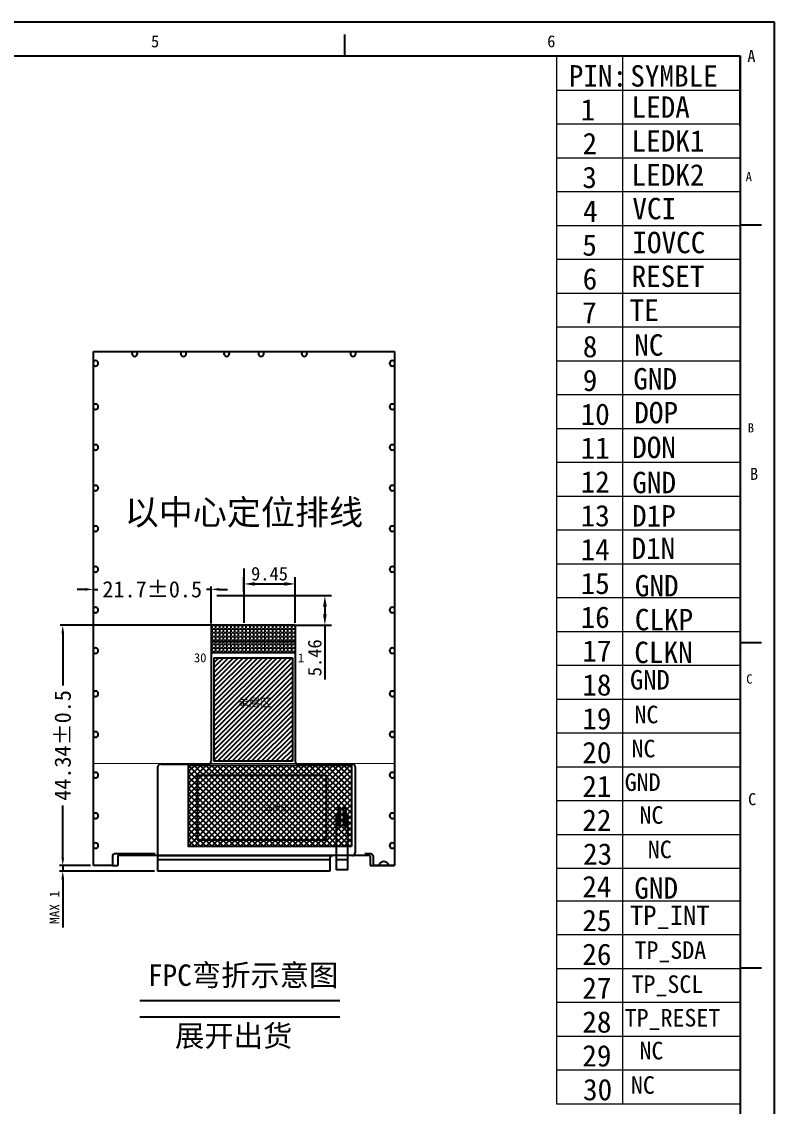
# Model space of a CAD drawing. Header units: millimetres. Extents: x 1248 to 1672, y 459 to 760.
# Drawn here: x 1533.6 to 1672.3, y 559.6 to 759.7 of the extents above; entities that cross this region are included whole.
import ezdxf
from ezdxf.enums import TextEntityAlignment as Align

# ---------------------------------------------------------------- set-up
doc = ezdxf.new("R2010")
doc.units = ezdxf.units.MM
doc.linetypes.add('CENTER', pattern=[50.8, 31.75, -6.35, 6.35, -6.35])
for name, color, linetype in [('', 7, 'Continuous'), ('1', 1, 'Continuous'), ('BL', 7, 'Continuous'), ('dim', 4, 'Continuous'), ('DIM（标注）', 3, 'Continuous'), ('FPC', 7, 'Continuous'), ('标 注', 3, 'Continuous')]:
    doc.layers.add(name, color=color, linetype=linetype)
doc.styles.get("Standard").update_dxf_attribs({"font": 'txt', "bigfont": 'gbcbig.shx'})
doc.styles.add('仿宋', font='', dxfattribs={"height": 2.5})
doc.styles.add('宋', font='', dxfattribs={"height": 2})
doc.styles.add('宋体', font='')
doc.styles.add('黑体', font='simhei.ttf')
doc.styles.get('仿宋').set_extended_font_data('FangSong_GB2312')
doc.styles.get('宋').set_extended_font_data('NSimSun')
doc.styles.get('宋体').set_extended_font_data('SimSun')
doc.dimstyles.new('HJ', dxfattribs={"dimtxt": 3, "dimasz": 2, "dimexe": 1.25, "dimexo": 0.625, "dimtad": 1, "dimtxsty": '黑体', "dimcen": 2.5, "dimclrd": 4, "dimclre": 4, "dimclrt": 4, "dimadec": 0, "dimazin": 0, "dimtfac": 1, "dimtmove": 0, "dimatfit": 3, "dimfxl": 1, "dimarcsym": 0})
doc.dimstyles.new('无公差', dxfattribs={"dimtxt": 1.8, "dimasz": 1.5, "dimexe": 0.625, "dimexo": 0.625, "dimtad": 1, "dimzin": 9, "dimdsep": 46, "dimtxsty": 'Standard', "dimcen": 2.5, "dimclrd": 4, "dimclre": 4, "dimclrt": 4, "dimadec": 0, "dimazin": 2, "dimtp": 0.3, "dimtm": 0.3, "dimtfac": 1, "dimtmove": 0, "dimatfit": 3, "dimfxl": 1, "dimarcsym": 0})

# ---------------------------------------------------------------- blocks, each defined once
blk = doc.blocks.new('*D19')
at = {"layer": 'Defpoints', "color": 0}
for p in [(1571.62, 648.32), (1541.13, 603.98), (1546.77, 603.98)]:
    blk.add_point(p, dxfattribs=at)
at = {"layer": '标 注', "color": 3, "lineweight": -2}
for p, q in [((1571.12, 648.32), (1540.63, 648.32)), ((1541.13, 646.82), (1541.13, 637.23)), ((1541.13, 605.48), (1541.13, 615.07)), ((1546.27, 603.98), (1540.63, 603.98))]:
    blk.add_line(p, q, dxfattribs=at)
at = {"layer": '标 注', "color": 3}
for points in [[(1540.88, 646.82), (1541.38, 646.82), (1541.13, 648.32)], [(1540.88, 605.48), (1541.38, 605.48), (1541.13, 603.98)]]:
    blk.add_solid(points, dxfattribs=at)
at = {"layer": '标 注', "color": 7, "insert": (1541.13, 626.15), "char_height": 3, "attachment_point": 5, "rotation": 90, "style": '宋体'}
blk.add_mtext('44.34%%P0.5', dxfattribs=at)
blk = doc.blocks.new('*D16')
at = {"layer": 'Defpoints', "color": 0}
for p in [(1546.77, 654.94), (1546.77, 648.12), (1568.47, 648.12)]:
    blk.add_point(p, dxfattribs=at)
at = {"layer": '标 注', "color": 3, "lineweight": -2}
for p, q in [((1545.27, 654.94), (1543.77, 654.94)), ((1546.77, 648.62), (1546.77, 655.44)), ((1546.77, 654.94), (1547.58, 654.94)), ((1568.47, 654.94), (1567.65, 654.94)), ((1568.47, 648.62), (1568.47, 655.44)), ((1569.97, 654.94), (1571.47, 654.94))]:
    blk.add_line(p, q, dxfattribs=at)
at = {"layer": '标 注', "color": 3}
for points in [[(1545.27, 655.19), (1545.27, 654.69), (1546.77, 654.94)], [(1569.97, 655.19), (1569.97, 654.69), (1568.47, 654.94)]]:
    blk.add_solid(points, dxfattribs=at)
at = {"layer": '标 注', "color": 7, "insert": (1557.62, 654.94), "char_height": 3, "attachment_point": 5, "style": '宋体'}
blk.add_mtext('21.7%%P0.5', dxfattribs=at)
blk = doc.blocks.new('*D20')
at = {"layer": 'Defpoints', "color": 0}
for p in [(1574.52, 653.78), (1580.82, 648.32), (1589.44, 648.32)]:
    blk.add_point(p, dxfattribs=at)
at = {"layer": 'FPC', "color": 3, "lineweight": -2}
for p, q in [((1575.14, 653.78), (1590.69, 653.78)), ((1589.44, 651.78), (1589.44, 650.32)), ((1581.44, 648.32), (1590.69, 648.32)), ((1589.44, 648.32), (1589.44, 638.31))]:
    blk.add_line(p, q, dxfattribs=at)
at = {"layer": 'FPC', "color": 3}
for points in [[(1589.11, 651.78), (1589.77, 651.78), (1589.44, 653.78)], [(1589.11, 650.32), (1589.77, 650.32), (1589.44, 648.32)]]:
    blk.add_solid(points, dxfattribs=at)
at = {"layer": 'FPC', "color": 7, "insert": (1587.57, 642.32), "char_height": 2.5, "attachment_point": 5, "rotation": 90, "style": '宋体'}
blk.add_mtext('5.46', dxfattribs=at)
blk = doc.blocks.new('*D21')
at = {"layer": 'Defpoints', "color": 0}
for p in [(1583.97, 655.94), (1574.52, 653.78), (1583.97, 648.12)]:
    blk.add_point(p, dxfattribs=at)
at = {"layer": 'FPC', "color": 3, "lineweight": -2}
for p, q in [((1574.52, 654.4), (1574.52, 657.19)), ((1583.97, 648.75), (1583.97, 657.19)), ((1576.52, 655.94), (1581.97, 655.94))]:
    blk.add_line(p, q, dxfattribs=at)
at = {"layer": 'FPC', "color": 3}
for points in [[(1576.52, 656.28), (1576.52, 655.61), (1574.52, 655.94)], [(1581.97, 656.28), (1581.97, 655.61), (1583.97, 655.94)]]:
    blk.add_solid(points, dxfattribs=at)
at = {"layer": 'FPC', "color": 7, "insert": (1579.24, 657.82), "char_height": 2.5, "attachment_point": 5, "style": '宋体'}
blk.add_mtext('9.45', dxfattribs=at)
blk = doc.blocks.new('*D90')
at = {"layer": 'Defpoints', "color": 0}
for p in [(1541.13, 602.98), (1546.77, 603.98), (1558.68, 602.98)]:
    blk.add_point(p, dxfattribs=at)
at = {"layer": 'DIM（标注）', "color": 4, "lineweight": -2}
for p, q in [((1541.13, 605.48), (1541.13, 606.98)), ((1546.14, 603.98), (1540.5, 603.98)), ((1558.06, 602.98), (1540.5, 602.98)), ((1541.13, 603.98), (1541.13, 602.98)), ((1541.13, 601.48), (1541.13, 592.58))]:
    blk.add_line(p, q, dxfattribs=at)
at = {"layer": 'DIM（标注）', "color": 4}
for points in [[(1540.88, 605.48), (1541.38, 605.48), (1541.13, 603.98)], [(1540.88, 601.48), (1541.38, 601.48), (1541.13, 602.98)]]:
    blk.add_solid(points, dxfattribs=at)
at = {"layer": 'DIM（标注）', "color": 4, "insert": (1539.6, 596.28), "char_height": 1.8, "attachment_point": 5, "rotation": 90, "style": '宋体'}
blk.add_mtext('MAX 1', dxfattribs=at)

msp = doc.modelspace()

# ---------------------------------------------------------------- hatches: boundary and pattern name
h = msp.add_hatch()
h.set_pattern_fill('ANSI31', color=0, scale=0.2, style=0)
h.set_pattern_definition([(45, (1.7, 0), (-0.4490128, 0.4490128), [])])
h.paths.add_polyline_path([(1568.965, 642.321), (1568.965, 623.229), (1583.465, 623.229), (1583.465, 642.321)])
h.paths.add_polyline_path([(1573.033, 635.173), (1579.933, 635.173), (1579.933, 632.437), (1573.033, 632.437)], flags=24)
at = {"layer": 'FPC'}
h = msp.add_hatch(dxfattribs=at)
h.set_pattern_fill('ANGLE', color=6, scale=0.1, style=0)
h.set_pattern_definition([(180, (6244.3541, 734.9056), (0, -0.6985), [0.508, -0.1905]), (270, (6244.3541, 734.9056), (0.6985, -4e-17), [0.508, -0.1905])])
h.paths.add_polyline_path([(1568.665, 648.321, 0.4142136), (1568.465, 648.121), (1568.465, 643.321), (1583.965, 643.321), (1583.965, 648.121, 0.4142136), (1583.765, 648.321)])
at = {"layer": '标 注'}
h = msp.add_hatch(dxfattribs=at)
h.set_pattern_fill('ANSI37', color=2, scale=6, angle=180)
h.set_pattern_definition([(45, (-1013.58196, -363.45846), (-0.53033009, 0.53033009), []), (135, (-1013.58196, -363.45846), (-0.53033009, -0.53033009), [])])
h.paths.add_polyline_path([(1594.322, 607.531), (1594.322, 622.531), (1564.322, 622.531), (1564.322, 607.531)])

# ---------------------------------------------------------------- linework, layer by layer
at = {"layer": '', "color": 0}
msp.add_line((1665.955, 740.438), (1665.955, 593.258), dxfattribs=at)
at = {"color": 7, "linetype": 'Continuous'}
for p, q in [((1248.077, 759.652), (1672.27, 759.652)), ((1672.27, 759.652), (1672.27, 458.856))]:
    msp.add_line(p, q, dxfattribs=at)
at = {"linetype": 'Continuous'}
for p, q in [((1593.105, 753.338), (1593.105, 757.284)), ((1254.391, 753.338), (1665.955, 753.338)), ((1665.955, 753.338), (1665.955, 465.17)), ((1665.955, 722.166), (1669.902, 722.166)), ((1665.955, 645.125), (1669.902, 645.125)), ((1665.955, 585.14), (1669.902, 585.14))]:
    msp.add_line(p, q, dxfattribs=at)
at = {"color": 0, "linetype": 'ByBlock', "lineweight": 0}
for p, q in [((1632.121, 753.338), (1632.121, 560.058)), ((1632.121, 753.338), (1665.955, 753.338)), ((1644.318, 753.338), (1644.318, 560.058)), ((1632.121, 747.045), (1665.955, 747.045)), ((1632.121, 740.805), (1665.955, 740.805)), ((1632.121, 734.564), (1665.955, 734.564)), ((1632.121, 728.324), (1665.955, 728.324)), ((1632.121, 722.083), (1665.955, 722.083)), ((1632.121, 715.843), (1665.955, 715.843)), ((1632.121, 709.602), (1665.955, 709.602)), ((1632.121, 703.362), (1665.955, 703.362)), ((1632.121, 697.122), (1665.955, 697.122)), ((1632.121, 690.881), (1665.955, 690.881)), ((1632.121, 684.641), (1665.955, 684.641)), ((1632.121, 678.4), (1665.955, 678.4)), ((1632.121, 672.16), (1665.955, 672.16)), ((1632.121, 665.919), (1665.955, 665.919)), ((1632.121, 659.679), (1665.955, 659.679)), ((1632.121, 653.438), (1665.955, 653.438)), ((1632.121, 647.198), (1665.955, 647.198)), ((1632.121, 640.957), (1665.955, 640.957)), ((1632.121, 634.717), (1665.955, 634.717)), ((1632.121, 628.476), (1665.955, 628.476)), ((1632.121, 622.236), (1665.955, 622.236)), ((1632.121, 615.996), (1665.955, 615.996)), ((1632.121, 609.755), (1665.955, 609.755)), ((1632.121, 603.515), (1665.955, 603.515)), ((1632.121, 597.5), (1665.955, 597.5)), ((1632.121, 591.26), (1665.955, 591.26)), ((1632.121, 585.02), (1665.955, 585.02)), ((1632.121, 578.779), (1665.955, 578.779)), ((1632.121, 572.539), (1665.955, 572.539)), ((1632.121, 566.298), (1665.955, 566.298)), ((1632.121, 560.058), (1665.955, 560.058))]:
    msp.add_line(p, q, dxfattribs=at)
at = {"color": 30}
for p, q in [((1583.465, 623.229), (1568.965, 623.229)), ((1593.694, 603.192), (1591.504, 603.192))]:
    msp.add_line(p, q, dxfattribs=at)
for p, q in [((1597.764, 605.829), (1551.266, 605.829)), ((1597.764, 605.829), (1551.266, 605.829)), ((1597.764, 603.979), (1598.386, 603.979))]:
    msp.add_line(p, q)
at = {"color": 0}
msp.add_line((1550.307, 603.979), (1551.266, 603.979), dxfattribs=at)
at = {"color": 1}
for p, q in [((1555.31, 579.083), (1592.207, 579.083)), ((1555.31, 576.083), (1592.207, 576.083))]:
    msp.add_line(p, q, dxfattribs=at)
at = {"linetype": 'Continuous'}
msp.add_lwpolyline([(1565.931, 608.768), (1589.743, 608.768), (1589.743, 620.629), (1565.931, 620.629)], close=True, dxfattribs=at)
at = {"layer": '1', "color": 7, "linetype": 'Continuous'}
for p, q in [((1551.266, 605.829), (1551.266, 604.179)), ((1597.764, 605.829), (1597.764, 604.179)), ((1597.764, 605.829), (1597.764, 603.979))]:
    msp.add_line(p, q, dxfattribs=at)
at = {"layer": '1', "color": 7, "linetype": 'CENTER'}
msp.add_line((1551.266, 605.829), (1551.266, 603.979), dxfattribs=at)
at = {"layer": 'BL', "color": 4}
for p, q in [((1546.766, 603.979), (1546.766, 698.829)), ((1546.766, 698.829), (1602.266, 698.829)), ((1602.266, 698.829), (1602.266, 603.979)), ((1550.307, 605.829), (1550.307, 603.979)), ((1558.147, 606.129), (1550.607, 606.129)), ((1597.886, 606.129), (1596.814, 606.129)), ((1598.386, 603.979), (1598.386, 605.629)), ((1550.307, 603.979), (1546.766, 603.979)), ((1602.266, 603.979), (1598.386, 603.979)), ((1598.386, 603.979), (1602.266, 603.979)), ((1601.077, 603.979), (1599.527, 603.979)), ((1599.527, 603.979), (1601.077, 603.979))]:
    msp.add_line(p, q, dxfattribs=at)
for centre, radius, start, end in [((1554.386, 698.419), 0.5, 124.91521, 55.08479), ((1563.386, 698.419), 0.5, 124.91521, 55.08479), ((1571.346, 698.419), 0.5, 124.91521, 55.08479), ((1577.686, 698.419), 0.5, 124.91521, 55.08479), ((1585.646, 698.419), 0.5, 124.91521, 55.08479), ((1594.646, 698.419), 0.5, 124.91521, 55.08479), ((1547.176, 696.629), 0.5, 214.91521, 145.08479), ((1601.856, 696.629), 0.5, 34.91521, 325.08479), ((1547.176, 688.629), 0.5, 214.91521, 145.08479), ((1601.856, 688.629), 0.5, 34.91521, 325.08479), ((1547.176, 681.129), 0.5, 214.91521, 145.08479), ((1601.856, 681.129), 0.5, 34.91521, 325.08479), ((1547.176, 673.629), 0.5, 214.91521, 145.08479), ((1601.856, 673.629), 0.5, 34.91521, 325.08479), ((1547.176, 666.129), 0.5, 214.91521, 145.08479), ((1601.856, 666.129), 0.5, 34.91521, 325.08479), ((1547.176, 658.629), 0.5, 214.91521, 145.08479), ((1601.856, 658.629), 0.5, 34.91521, 325.08479), ((1547.176, 651.129), 0.5, 214.91521, 145.08479), ((1547.176, 651.129), 0.5, 214.91521, 145.08479), ((1601.856, 651.129), 0.5, 34.91521, 325.08479), ((1547.176, 643.629), 0.5, 214.91521, 145.08479), ((1601.856, 643.629), 0.5, 34.91521, 325.08479), ((1547.176, 635.679), 0.5, 214.91521, 145.08479), ((1601.856, 635.679), 0.5, 34.91521, 325.08479), ((1547.176, 628.179), 0.5, 214.91521, 145.08479), ((1601.856, 628.179), 0.5, 34.91521, 325.08479), ((1547.176, 620.679), 0.5, 214.91521, 145.08479), ((1547.176, 620.679), 0.5, 214.91521, 145.08479), ((1601.856, 620.679), 0.5, 34.91521, 325.08479), ((1547.176, 613.179), 0.5, 214.91521, 145.08479), ((1547.176, 613.179), 0.5, 214.91521, 145.08479), ((1601.856, 613.179), 0.5, 34.91521, 325.08479), ((1547.176, 607.679), 0.5, 214.91521, 145.08479), ((1601.856, 607.679), 0.5, 34.91521, 325.08479), ((1550.607, 605.829), 0.3, 90, 180), ((1597.886, 605.629), 0.5, 0, 90)]:
    msp.add_arc(centre, radius, start, end, dxfattribs=at)
at = {"layer": 'BL', "color": 4, "extrusion": (0, 0, -1)}
msp.add_arc((-1600.302, 603.979), 0.8, 14.47751, 165.52249, dxfattribs=at)
msp.add_arc((-1600.302, 603.979), 0.8, 14.47751, 165.52249, dxfattribs=at)
at = {"layer": 'BL', "color": 4}
for points in [[(1599.507, 604.021), (1599.506, 604.034), (1599.506, 604.05), (1599.508, 604.068)], [(1599.507, 604.021), (1599.506, 604.034), (1599.506, 604.05), (1599.508, 604.068)], [(1599.514, 603.99), (1599.51, 603.997), (1599.508, 604.007), (1599.507, 604.021)], [(1599.514, 603.99), (1599.51, 603.997), (1599.508, 604.007), (1599.507, 604.021)], [(1599.508, 604.068), (1599.509, 604.085), (1599.512, 604.105), (1599.516, 604.125)], [(1599.508, 604.068), (1599.509, 604.085), (1599.512, 604.105), (1599.516, 604.125)], [(1599.527, 603.979), (1599.522, 603.979), (1599.517, 603.983), (1599.514, 603.99)], [(1599.527, 603.979), (1599.522, 603.979), (1599.517, 603.983), (1599.514, 603.99)], [(1599.516, 604.125), (1599.519, 604.143), (1599.523, 604.161), (1599.527, 604.179)], [(1599.516, 604.125), (1599.519, 604.143), (1599.523, 604.161), (1599.527, 604.179)], [(1601.077, 604.179), (1601.082, 604.158), (1601.087, 604.136), (1601.09, 604.115)], [(1601.077, 604.179), (1601.082, 604.158), (1601.087, 604.136), (1601.09, 604.115)], [(1601.089, 603.987), (1601.085, 603.982), (1601.081, 603.979), (1601.077, 603.979)], [(1601.089, 603.987), (1601.085, 603.982), (1601.081, 603.979), (1601.077, 603.979)], [(1601.096, 604.013), (1601.095, 604.001), (1601.092, 603.992), (1601.089, 603.987)], [(1601.096, 604.013), (1601.095, 604.001), (1601.092, 603.992), (1601.089, 603.987)], [(1601.09, 604.115), (1601.094, 604.094), (1601.096, 604.074), (1601.097, 604.057)], [(1601.09, 604.115), (1601.094, 604.094), (1601.096, 604.074), (1601.097, 604.057)], [(1601.097, 604.057), (1601.098, 604.04), (1601.098, 604.025), (1601.096, 604.013)], [(1601.097, 604.057), (1601.098, 604.04), (1601.098, 604.025), (1601.096, 604.013)]]:
    msp.add_open_spline(points, degree=3, dxfattribs=at)
at = {"layer": 'dim', "color": 0}
for p, q in [((1665.955, 740.438), (1665.955, 753.338)), ((1665.665, 643.961), (1665.665, 643.961))]:
    msp.add_line(p, q, dxfattribs=at)
at = {"layer": 'DIM（标注）', "color": 30}
msp.add_line((1583.765, 648.321), (1568.665, 648.321), dxfattribs=at)
for centre, start, end in [((1568.665, 648.121), 90, 180), ((1583.765, 648.121), 360, 90)]:
    msp.add_arc(centre, 0.2, start, end, dxfattribs=at)
at = {"layer": 'FPC', "color": 7}
for p, q in [((1574.515, 658.779), (1574.515, 648.779)), ((1579.515, 653.779), (1569.515, 653.779))]:
    msp.add_line(p, q, dxfattribs=at)
at = {"layer": 'FPC', "color": 30}
for p, q in [((1573.315, 648.321), (1582.515, 648.321)), ((1568.465, 648.121), (1568.465, 623.229)), ((1583.965, 648.121), (1583.965, 623.229)), ((1568.465, 645.321), (1583.965, 645.321)), ((1568.465, 643.321), (1583.965, 643.321)), ((1568.965, 642.321), (1568.965, 623.229)), ((1568.965, 642.321), (1583.465, 642.321)), ((1583.465, 642.321), (1583.465, 623.229)), ((1558.68, 602.982), (1558.68, 622.229)), ((1559.18, 622.729), (1567.965, 622.729)), ((1584.465, 622.729), (1594.522, 622.729)), ((1595.022, 622.229), (1595.022, 606.332)), ((1590.35, 605.332), (1590.35, 602.982)), ((1594.522, 605.832), (1590.85, 605.832)), ((1590.35, 602.982), (1558.68, 602.982))]:
    msp.add_line(p, q, dxfattribs=at)
at = {"layer": 'FPC', "color": 1}
for p, q in [((1590.342, 605.029), (1558.672, 605.028)), ((1593.694, 605.029), (1591.496, 605.029))]:
    msp.add_line(p, q, dxfattribs=at)
at = {"layer": 'FPC', "color": 0, "const_width": 0.1}
msp.add_lwpolyline([(1583.965, 645.321), (1568.465, 645.321)], dxfattribs=at)
at = {"layer": 'FPC', "color": 3}
for points in [[(1592.274, 611.334), (1591.924, 611.334), (1591.924, 614.634), (1592.274, 614.634)], [(1593.274, 611.334), (1592.924, 611.334), (1592.924, 614.634), (1593.274, 614.634)]]:
    msp.add_lwpolyline(points, close=True, dxfattribs=at)
at = {"layer": 'FPC', "color": 30}
msp.add_lwpolyline([(1593.694, 603.192), (1593.694, 613.434), (1591.504, 613.434), (1591.504, 603.192)], dxfattribs=at)
for points in [[(1591.849, 613.434, 0.2015128), (1591.924, 613.255), (1591.924, 612.662, 0.420084), (1591.924, 612.305), (1591.924, 611.934), (1592.274, 611.934), (1592.274, 612.305, 0.420084), (1592.274, 612.662), (1592.274, 613.255, 0.2015128), (1592.349, 613.434)], [(1592.849, 613.434, 0.2015128), (1592.924, 613.255), (1592.924, 613.162, 0.420084), (1592.924, 612.805), (1592.924, 611.934), (1593.274, 611.934), (1593.274, 612.805, 0.420084), (1593.274, 613.162), (1593.274, 613.255, 0.2015128), (1593.349, 613.434)]]:
    msp.add_lwpolyline(points, format="xyb", dxfattribs=at)
for centre in [(1592.099, 612.484), (1593.099, 612.984)]:
    msp.add_circle(centre, 0.125, dxfattribs=at)
for centre, radius, start, end in [((1559.18, 622.229), 0.5, 90, 180), ((1559.18, 622.229), 0.5, 90, 180), ((1567.965, 623.229), 0.5, 270, 0), ((1584.465, 623.229), 0.5, 180, 270), ((1594.522, 622.229), 0.5, 0, 90), ((1594.522, 622.229), 0.5, 0, 90), ((1592.099, 613.434), 0.125, 180, 0), ((1593.099, 613.434), 0.125, 180, 0), ((1594.522, 606.332), 0.5, 270, 0), ((1590.85, 605.332), 0.5, 90, 180)]:
    msp.add_arc(centre, radius, start, end, dxfattribs=at)
at = {"layer": '标 注', "color": 1}
for p, q in [((1574.515, 658.779), (1574.515, 648.779)), ((1579.515, 653.779), (1569.515, 653.779))]:
    msp.add_line(p, q, dxfattribs=at)
at = {"layer": '标 注', "color": 5}
for p, q in [((1558.672, 605.832), (1590.842, 605.832)), ((1558.68, 605.832), (1590.85, 605.832))]:
    msp.add_line(p, q, dxfattribs=at)
at = {"layer": '标 注', "color": 2}
msp.add_line((1593.694, 605.029), (1591.504, 605.029), dxfattribs=at)
at = {"layer": '标 注', "color": 7, "const_width": 0.15}
msp.add_lwpolyline([(1546.766, 622.829), (1602.266, 622.829)], dxfattribs=at)
at = {"layer": '标 注', "color": 2}
msp.add_lwpolyline([(1594.322, 607.531), (1564.322, 607.531), (1564.322, 622.531), (1594.322, 622.531)], close=True, dxfattribs=at)

# ---------------------------------------------------------------- texts
at = {"color": 4, "linetype": 'Continuous', "style": '宋体'}
for s, height, p in [('5', 2.21, (1557.395, 754.923)), ('6', 2.21, (1630.42, 754.936)), ('A', 2.21, (1667.3, 752.19)), ('A', 1.706, (1666.993, 730.208)), ('B', 1.706, (1667.377, 683.883)), ('B', 2.21, (1667.797, 675.13)), ('C', 1.706, (1667.101, 637.566)), ('C', 2.21, (1667.439, 615.134))]:
    msp.add_text(s, height=height, dxfattribs=at).set_placement(p)
at = {"color": 0, "style": '宋体', "width": 1}
for s, height, p in [('PIN:', 3.9504, (1634.394, 747.685)), ('1', 3.95, (1636.574, 741.444)), ('2', 3.95, (1636.927, 735.204)), ('LEDK1', 3.9504, (1645.959, 735.688)), ('3', 3.95, (1636.883, 728.963)), ('LEDK2', 3.9504, (1645.959, 729.425)), ('4', 3.95, (1637.015, 722.723)), ('VCI', 3.9504, (1646.114, 723.208)), ('5', 3.95, (1636.883, 716.483)), ('IOVCC', 3.9504, (1646.121, 716.944)), ('RESET', 3.9504, (1645.959, 710.727)), ('6', 3.95, (1636.949, 710.242)), ('TE', 3.9504, (1645.605, 704.463)), ('7', 3.95, (1636.861, 704.002)), ('8', 3.95, (1636.971, 697.761)), ('NC', 3.9504, (1646.465, 698.047)), ('9', 3.95, (1636.971, 691.521)), ('GND', 3.9504, (1646.283, 691.806)), ('10', 3.9504, (1636.574, 685.28)), ('DOP', 3.9504, (1646.471, 685.566)), ('11', 3.9504, (1636.574, 679.04)), ('DON', 3.9504, (1646.079, 679.156)), ('12', 3.9504, (1636.574, 672.799)), ('GND', 3.9504, (1646.104, 672.675)), ('13', 3.9504, (1636.574, 666.559)), ('D1P', 3.9504, (1646.055, 666.528)), ('D1N', 3.9504, (1645.955, 660.54)), ('14', 3.9504, (1636.574, 660.318)), ('15', 3.9504, (1636.574, 654.078)), ('GND', 3.9504, (1646.57, 653.633)), ('16', 3.9504, (1636.574, 647.837)), ('CLKP', 3.9504, (1646.57, 647.392)), ('17', 3.9504, (1636.883, 641.597)), ('CLKN', 3.9504, (1646.473, 641.343)), ('18', 3.9504, (1636.883, 635.357)), ('GND', 3.5961, (1645.671, 636.467)), ('19', 3.9504, (1636.883, 629.116)), ('NC', 3.2365, (1646.507, 630.243)), ('20', 3.9504, (1636.883, 622.876)), ('NC', 3.2365, (1645.963, 623.961)), ('21', 3.9504, (1636.883, 616.635)), ('GND', 3.2365, (1644.704, 617.765)), ('22', 3.9504, (1636.883, 610.395)), ('NC', 3.2365, (1647.429, 611.705)), ('NC', 3.2365, (1648.96, 605.355)), ('23', 3.9504, (1637.015, 604.154)), ('24', 3.9504, (1636.883, 598.14)), ('GND', 3.9504, (1646.473, 597.886)), ('TP_INT', 3.5961, (1645.671, 593.01)), ('25', 3.9504, (1636.883, 591.9)), ('26', 3.9504, (1636.883, 585.659)), ('TP_SDA', 3.2365, (1646.507, 586.786)), ('27', 3.9504, (1636.883, 579.419)), ('TP_SCL', 3.2365, (1645.963, 580.504)), ('28', 3.9504, (1636.883, 573.178)), ('TP_RESET', 3.2365, (1644.704, 574.308)), ('29', 3.9504, (1636.883, 566.938)), ('NC', 3.2365, (1647.429, 568.248)), ('30', 3.9504, (1637.015, 560.697)), ('NC', 3.2365, (1645.85, 561.898))]:
    msp.add_text(s, height=height, dxfattribs=at).set_placement(p)
at = {"color": 0, "linetype": 'ByBlock', "lineweight": 0, "style": '宋体', "width": 1}
for s, p in [('SYMBLE', (1645.732, 747.669)), ('LEDA', (1645.959, 741.929))]:
    msp.add_text(s, height=3.9504, dxfattribs=at).set_placement(p)
at = {"color": 1, "linetype": 'Continuous', "style": '宋体'}
msp.add_text('以中心定位排线', height=4.6031, dxfattribs=at).set_placement((1574.515, 666.871), align=Align.CENTER)
at = {"color": 1, "attachment_point": 1, "style": '宋'}
for s, insert, char_height, width in [('单层区', (1573.408, 634.798), 1.5, 14.30643), ('FPC弯折示意图', (1556.832, 585.759), 3.96, 58.31245), (' 展开出货', (1559.129, 574.569), 3.96, 58.31245)]:
    msp.add_mtext(s, dxfattribs=dict(at, insert=insert, char_height=char_height, width=width))
at = {"layer": 'DIM（标注）', "color": 30, "width": 1.08068, "attachment_point": 9, "style": '宋体'}
for s, insert, char_height in [('30', (1567.594, 641.472), 1.6653), ('1', (1585.615, 641.472), 1.665)]:
    msp.add_mtext(s, dxfattribs=dict(at, insert=insert, char_height=char_height))
at = {"layer": 'FPC', "color": 0, "insert": (1582.597, 613.979), "char_height": 1, "width": 8.38209, "attachment_point": 9}
msp.add_mtext('{\\fSimSun|b0|i0|c134|p2;\\C1;元件区}', dxfattribs=at)
at = {"layer": 'FPC', "color": 30, "char_height": 0.6, "width": 7.04618, "attachment_point": 9, "style": '仿宋'}
for s, insert in [('{\\fSimSun|b0|i0|c134|p2;K }', (1592.323, 610.817)), ('{\\fSimSun|b0|i0|c134|p2;A }', (1593.33, 610.837))]:
    msp.add_mtext(s, dxfattribs=dict(at, insert=insert))

# ---------------------------------------------------------------- dimensions: what is measured, and where the dimension line sits
at = {"layer": 'DIM（标注）', "color": 2}
dim = msp.add_linear_dim(base=(1541.126, 602.982), p1=(1546.766, 603.979), p2=(1558.68, 602.982), angle=90, text='MAX <>', dimstyle='无公差', override={"dimtxsty": '宋体'}, dxfattribs=at)
dim.commit()
dim.dimension.update_dxf_attribs({"geometry": '*D90', "text_midpoint": (1539.596, 596.28)})
at = {"layer": 'FPC', "color": 7}
dim = msp.add_linear_dim(base=(1583.965, 655.943), p1=(1574.515, 653.779), p2=(1583.965, 648.121), dimstyle='HJ', override={"dimtxt": 2.5, "dimzin": 0, "dimdsep": 46, "dimtxsty": '宋体', "dimclrd": 3, "dimclre": 3, "dimclrt": 7}, dxfattribs=at)
dim.commit()
dim.dimension.update_dxf_attribs({"geometry": '*D21', "text_midpoint": (1579.24, 657.818)})
dim = msp.add_linear_dim(base=(1589.44, 648.321), p1=(1574.515, 653.779), p2=(1580.815, 648.321), angle=90, dimstyle='HJ', override={"dimtxt": 2.5, "dimzin": 0, "dimdsep": 46, "dimtxsty": '宋体', "dimclrd": 3, "dimclre": 3, "dimclrt": 7}, dxfattribs=at)
dim.commit()
dim.dimension.update_dxf_attribs({"geometry": '*D20', "text_midpoint": (1587.565, 642.316)})
at = {"layer": '标 注', "color": 2}
dim = msp.add_linear_dim(base=(1546.766, 654.936), p1=(1568.465, 648.121), p2=(1546.766, 648.121), text='<>%%P0.5', dimstyle='无公差', override={"dimtxt": 3, "dimexe": 0.5, "dimexo": 0.5, "dimtad": 0, "dimtxsty": '宋体', "dimcen": 0.3, "dimclrd": 3, "dimclre": 3, "dimclrt": 7}, dxfattribs=at)
dim.commit()
dim.dimension.update_dxf_attribs({"geometry": '*D16', "text_midpoint": (1557.616, 654.936), "dimtype": 160})
dim = msp.add_linear_dim(base=(1541.126, 603.979), p1=(1571.615, 648.321), p2=(1546.766, 603.979), angle=90, text='<>%%P0.5', dimstyle='无公差', override={"dimtxt": 3, "dimexe": 0.5, "dimexo": 0.5, "dimtad": 0, "dimtxsty": '宋体', "dimcen": 0.3, "dimclrd": 3, "dimclre": 3, "dimclrt": 7}, dxfattribs=at)
dim.commit()
dim.dimension.update_dxf_attribs({"geometry": '*D19', "text_midpoint": (1541.126, 626.15)})

doc.saveas('drawing.dxf')
